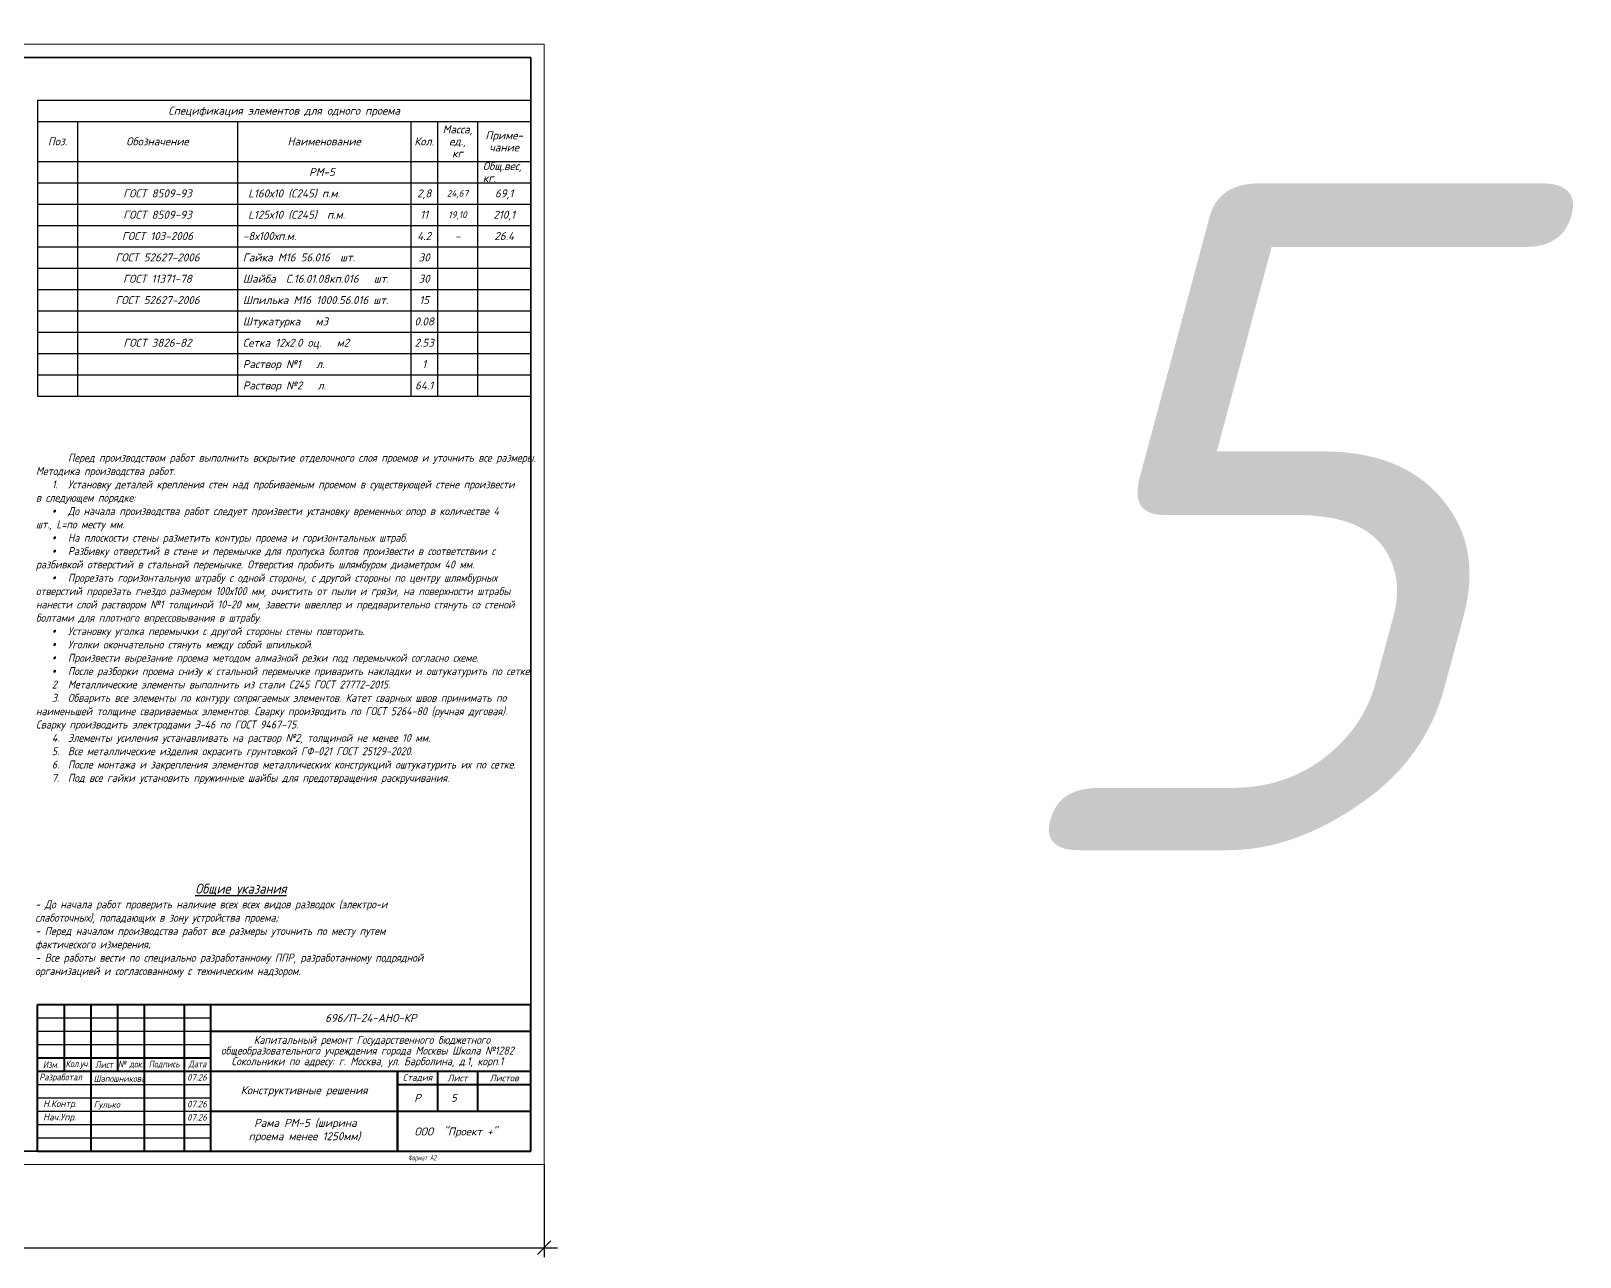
# Model space of a CAD drawing. Header units: millimetres. Extents: x 749182 to 2267578, y 70462 to 311449.
# Drawn here: x 2160418 to 2172035, y 159675 to 168867 of the extents above; entities that cross this region are included whole.
import ezdxf
from ezdxf.enums import TextEntityAlignment as Align

# ---------------------------------------------------------------- set-up
doc = ezdxf.new("R2010")
doc.units = ezdxf.units.MM
doc.layers.get('Defpoints').update_dxf_attribs({"color": 255})
doc.layers.add('Shtamp', color=7, linetype='Continuous', lineweight=35)
doc.layers.add('штамп', color=7, linetype='Continuous', lineweight=25)
doc.layers.add('VPORTS', color=7, linetype='Continuous')
doc.layers.add('Текст', color=7, linetype='Continuous')
doc.styles.add('GOST', font='', dxfattribs={"width": 0.8, "oblique": 10})
doc.styles.add('GOST 2.304_new', font='isocpeur.ttf', dxfattribs={"width": 0.9, "oblique": 15})
doc.styles.add('БДА100', font='romand.shx', dxfattribs={"width": 0.7})
doc.styles.add('М2', font='isocpeui.ttf')
doc.styles.add('Юля', font='isocpeui.ttf', dxfattribs={"height": 2.8})
doc.styles.get('GOST').set_extended_font_data('GOST type A')
doc.dimstyles.new('БДА1', dxfattribs={"dimtxt": 2, "dimasz": 1, "dimexe": 0.7, "dimexo": 0, "dimgap": 0.8, "dimtad": 1, "dimdec": 0, "dimrnd": 1, "dimzin": 0, "dimdsep": 46, "dimtxsty": 'БДА100', "dimblk": 'OBLIQUE', "dimcen": 2, "dimdle": 1, "dimadec": 0, "dimazin": 0, "dimtfac": 1, "dimtdec": 0, "dimtmove": 1, "dimatfit": 3, "dimldrblk": 'NONE', "dimfxl": 0, "dimtolj": 1, "dimtzin": 0, "dimlwd": -1, "dimlwe": -1, "dimarcsym": 0})

# ---------------------------------------------------------------- blocks, each defined once
blk = doc.blocks.new('_Oblique')
at = {"color": 0, "linetype": 'ByBlock', "lineweight": -2}
blk.add_line((-0.5, -0.5), (0.5, 0.5), dxfattribs=at)
blk = doc.blocks.new('*D714')
at = {"layer": 'Defpoints', "color": 0, "transparency": 16777216}
for p, q in [((0, 0), (0, -34.62)), ((594, 0), (594, -34.62)), ((-5, -31.12), (599, -31.12))]:
    blk.add_line(p, q, dxfattribs=at)
for p in [(0, 0), (594, 0), (594, -31.12)]:
    blk.add_point(p, dxfattribs=at)
at = {"layer": 'Defpoints', "color": 0, "transparency": 16777216, "xscale": 5, "yscale": 5, "zscale": 5, "rotation": 180}
blk.add_blockref('_Oblique', (0, -31.12), dxfattribs=at)
at = {"layer": 'Defpoints', "color": 0, "transparency": 16777216, "xscale": 5, "yscale": 5, "zscale": 5}
blk.add_blockref('_Oblique', (594, -31.12), dxfattribs=at)
at = {"layer": 'Defpoints', "color": 0, "lineweight": 0, "transparency": 16777216, "insert": (105, -22.12), "char_height": 10, "attachment_point": 5, "style": 'БДА100'}
blk.add_mtext('\\A1;594', dxfattribs=at)
blk = doc.blocks.new('_None')
blk = doc.blocks.new('*D715')
at = {"layer": 'Defpoints', "color": 0, "transparency": 16777216}
for p, q in [((-15.52, -5), (-15.52, 425)), ((0, 420), (-19.02, 420)), ((0, 0), (-19.02, 0))]:
    blk.add_line(p, q, dxfattribs=at)
for p in [(-15.52, 420), (0, 420), (0, 0)]:
    blk.add_point(p, dxfattribs=at)
at = {"layer": 'Defpoints', "color": 0, "transparency": 16777216, "xscale": 5, "yscale": 5, "zscale": 5}
for p, rotation in [((-15.52, 420), 90), ((-15.52, 0), 270)]:
    blk.add_blockref('_Oblique', p, dxfattribs=dict(at, rotation=rotation))
at = {"layer": 'Defpoints', "color": 0, "lineweight": 0, "transparency": 16777216, "insert": (-24.52, 148.5), "char_height": 10, "attachment_point": 5, "rotation": 90, "style": 'БДА100'}
blk.add_mtext('\\A1;420', dxfattribs=at)
blk = doc.blocks.new('A$C88dd6df2')
at = {"layer": 'Shtamp', "linetype": 'Continuous', "lineweight": 40}
for p, q in [((-185, 55), (0, 55)), ((-185, 0), (-185, 55)), ((-175, 55), (-175, 30)), ((-165, 55), (-165, 0)), ((-155, 55), (-155, 30)), ((-145, 55), (-145, 0)), ((-130, 55), (-130, 0)), ((-120, 0), (-120, 54.99)), ((0, 0), (0, 55)), ((-120, 45), (0, 45)), ((-185, 35), (-120, 35)), ((-185, 30), (0, 30)), ((-50, 0), (-50, 30)), ((-50, 30), (-50, 0)), ((-35, 30), (-35, 15)), ((-20, 30), (-20, 15)), ((-50, 25), (0, 25)), ((-120, 15), (0, 15)), ((-185, 0), (0, 0))]:
    blk.add_line(p, q, dxfattribs=at)
at = {"layer": 'Shtamp', "linetype": 'Continuous', "lineweight": 25}
for p, q in [((-185, 50), (-120, 50)), ((-185, 45), (-120, 45)), ((-185, 40), (-120, 40)), ((-185, 25), (-120, 25)), ((-185, 20), (-120, 20)), ((-185, 15), (-120, 15)), ((-185, 10), (-120, 10)), ((-185, 5), (-120, 5))]:
    blk.add_line(p, q, dxfattribs=at)
at = {"layer": 'штамп', "lineweight": 30}
blk.add_lwpolyline([(-185, 0), (0, 0), (0, 55), (-185, 55)], close=True, dxfattribs=at)
at = {"layer": 'Shtamp', "ltscale": 33.333333, "char_height": 3, "attachment_point": 5, "style": 'М2'}
for s, insert, width, line_spacing_factor in [('{\\W1;696/П-24-АНО-КР}', (-60, 50), 120, 0.76), ('{\\fISOCPEUR|b0|i0|c204|p34;\\Q15;\\W0.9;  Капитальный ремонт Государственного бюджетного общеобразовательного учреждения города Москвы Школа №1282 Сокольники по адресу: г. Москва, ул. Барболина, д.1, корп.1}', (-61.29, 37.36), 120, 0.8), ('{\\W1;Конструктивные решения}', (-85, 22.5), 109.3351, 0.76), ('{\\W1;Р}', (-42.5, 20), 109.3351, 0.76), ('{\\W1;ООО  "Проект +"}', (-28.13, 7.03), 109.3351, 0.76)]:
    blk.add_mtext(s, dxfattribs=dict(at, insert=insert, width=width, line_spacing_factor=line_spacing_factor))
at = {"layer": 'Shtamp', "color": 18, "ltscale": 100, "true_color": 0x000000, "style": 'М2'}
for s, insert, char_height, width, attachment_point in [('\\pi0.5,t0;{\\W0.9;\\C256; Разработал}', (-186.29, 27.5), 2.5, 20, 4), ('{\\W0.8;\\C256;Изм.}', (-180, 32.5), 2.5, 10, 5), ('{\\W0.8;\\C256;Кол\\T0.9;.\\T1;уч.}', (-170, 32.5), 2.5, 10, 5), ('{\\W0.8;\\C256;Лист}', (-160, 32.5), 2.5, 10, 5), ('{\\W0.8;\\C256;№\\T0.75; \\T1;док.}', (-150, 32.5), 2.5, 10, 5), ('{\\W0.8;\\C256;Подпись}', (-137.5, 32.5), 2.5, 15, 5), ('{\\W0.8;\\C256;Дата}', (-125, 32.5), 2.5, 10, 5), ('{\\W0.85;\\C256;Шапошникова}', (-163.93, 27.24), 2.4, 25.0954, 4), ('{\\W1;\\C256;07.26}', (-128.9, 27.73), 2.4, 20, 4), ('{\\W1;\\C256;Стадия}', (-42.5, 27.5), 2.5, 15, 5), ('{\\W1;\\C256;Лист}', (-27.5, 27.5), 2.5, 15, 5), ('{\\W1;\\C256;Листов}', (-10, 27.5), 2.5, 20, 5), ('\\pi0.5,t0;{\\W1;\\C256; Н.Контр.}', (-185, 17.5), 2.5, 20, 4), ('{\\W1;\\C256;Гулько}', (-163.93, 17.24), 2.4, 25.0954, 4), ('{\\W1;\\C256;07.26}', (-128.9, 17.73), 2.4, 20, 4), ('\\pi0.5,t0;{\\W1;\\C256; Нач.Упр.}', (-185, 12.5), 2.5, 20, 4), ('{\\W1;\\C256;07.26}', (-128.9, 12.73), 2.4, 20, 4)]:
    blk.add_mtext(s, dxfattribs=dict(at, insert=insert, char_height=char_height, width=width, attachment_point=attachment_point))
blk = doc.blocks.new('*U713')
at = {"color": 44, "lineweight": 20, "ltscale": 10}
for p, q in [((594, 420), (0, 420)), ((0, 420), (0, 0)), ((594, 0), (594, 420)), ((0, 0), (594, 0))]:
    blk.add_line(p, q, dxfattribs=at)
at = {"color": 137, "lineweight": 35, "ltscale": 10}
for p, q in [((589, 415), (20, 415)), ((20, 415), (20, 5)), ((589, 5), (589, 415)), ((0, 159.8), (20, 159.8)), ((5, 89.8), (5, 159.8)), ((5, 144.8), (20, 144.8)), ((5, 129.8), (20, 129.8)), ((5, 109.8), (20, 109.8)), ((0, 89.8), (20, 89.8)), ((8.04, 89.8), (8.04, 5)), ((13.02, 89.8), (13.02, 5)), ((8.04, 64.8), (20, 64.8)), ((8.04, 30), (20, 30)), ((8.04, 5), (589, 5))]:
    blk.add_line(p, q, dxfattribs=at)
at = {"color": 44, "lineweight": 13}
for p, q in [((10, 89.8), (10, 159.8)), ((15, 89.8), (15, 159.8))]:
    blk.add_line(p, q, dxfattribs=at)
at = {"color": 0, "lineweight": 13, "char_height": 2.0408, "attachment_point": 5, "rotation": 90, "style": 'GOST'}
for s, insert, width in [('СОГЛАСОВАНО', (2.49, 117.3), 55), ('ВЗАМ. ИНВ. N', (10.53, 77.3), 25), ('ПОДПИСЬ И ДАТА', (10.53, 47.4), 34.7978), ('ИНВ. N ПОДЛ.', (10.53, 17.6), 24.8009)]:
    blk.add_mtext(s, dxfattribs=dict(at, insert=insert, width=width))
at = {"color": 44, "lineweight": 13, "style": 'GOST', "oblique": 10, "width": 0.8}
for tag in ['ФОРМАТВЕРТ', 'ФОРМАТГОРИЗ']:
    blk.add_attdef(tag, (542.98, 1.6), '', height=2, dxfattribs=at)
at = {"layer": 'Defpoints', "color": 251, "lineweight": 0}
dim = blk.add_linear_dim(base=(-15.52, 420), p1=(0, 0), p2=(0, 420), angle=90, dimstyle='БДА1', override={"dimscale": 5}, dxfattribs=at)
dim.commit()
dim.dimension.update_dxf_attribs({"geometry": '*D715', "text_midpoint": (-15.52, 148.5), "dimtype": 128})
dim = blk.add_linear_dim(base=(594, -31.12), p1=(0, 0), p2=(594, 0), dimstyle='БДА1', override={"dimscale": 5}, dxfattribs=at)
dim.commit()
dim.dimension.update_dxf_attribs({"geometry": '*D714', "text_midpoint": (105, -31.12), "dimtype": 128})

msp = doc.modelspace()

# ---------------------------------------------------------------- linework, layer by layer
at = {"layer": 'Текст', "linetype": 'Continuous', "ltscale": 20}
for p, q in [((2160467.0947, 168349.4769), (2160467.0947, 166129.4769)), ((2160467.0947, 168349.4769), (2164167.0947, 168349.4769)), ((2164167.0947, 168349.4769), (2164167.0947, 166129.4769)), ((2160467.0947, 168189.4769), (2164167.0947, 168189.4769)), ((2160767.0947, 168189.4769), (2160767.0947, 166129.4769)), ((2161967.0947, 168189.4769), (2161967.0947, 166129.4769)), ((2163267.0947, 168189.4769), (2163267.0947, 166129.4769)), ((2163467.0947, 168189.4769), (2163467.0947, 166129.4769)), ((2163767.0947, 168189.4769), (2163767.0947, 166129.4769)), ((2160467.0947, 167889.4769), (2164167.0947, 167889.4769)), ((2160467.0947, 167729.4769), (2164167.0947, 167729.4769)), ((2160467.0947, 167569.4769), (2164167.0947, 167569.4769)), ((2160467.0947, 167409.4769), (2164167.0947, 167409.4769)), ((2160467.0947, 167249.4769), (2164167.0947, 167249.4769)), ((2160467.0947, 167089.4769), (2164167.0947, 167089.4769)), ((2160467.0947, 166929.4769), (2164167.0947, 166929.4769)), ((2160467.0947, 166769.4769), (2164167.0947, 166769.4769)), ((2160467.0947, 166609.4769), (2164167.0947, 166609.4769)), ((2160467.0947, 166449.4769), (2164167.0947, 166449.4769)), ((2160467.0947, 166289.4769), (2164167.0947, 166289.4769)), ((2160467.0947, 166129.4769), (2164167.0947, 166129.4769))]:
    msp.add_line(p, q, dxfattribs=at)

# ---------------------------------------------------------------- block references
at = {"xscale": 20, "yscale": 20, "zscale": 20}
msp.add_blockref('*U713', (2152387.0947, 160367.1266), dxfattribs=at).add_auto_attribs({'ФОРМАТГОРИЗ': 'Формат А2'})
at = {"layer": 'VPORTS', "ltscale": 100, "xscale": 20, "yscale": 20, "zscale": 20}
msp.add_blockref('A$C88dd6df2', (2164167.0947, 160467.1266), dxfattribs=at)

# ---------------------------------------------------------------- texts
at = {"color": 0, "lineweight": -3, "ltscale": 0.071429, "char_height": 60, "attachment_point": 1, "style": 'М2'}
for s, insert, width in [('\\pi76.07979;5', (2163492.048, 160897.3558), 194.341398), ('\\pi138.02962;Рама РМ-5 (ширина \\P\\pi96.89326;проема менее 1250мм)', (2161953.6812, 160710.3662), 1057.195604)]:
    msp.add_mtext(s, dxfattribs=dict(at, insert=insert, width=width))
at = {"layer": 'Текст', "linetype": 'Continuous', "ltscale": 20, "style": 'М2'}
for s, p in [('Спецификация элементов для одного проема', (2162317.0947, 168269.4769)), ('Масса,', (2163617.0947, 168129.4769)), ('Приме-', (2163967.0947, 168084.4769)), ('Поз.', (2160617.0947, 168039.4769)), ('Обозначение', (2161367.0947, 168039.4769)), ('Наименование', (2162617.0947, 168039.4769)), ('Кол.', (2163367.0947, 168039.4769)), ('ед.,', (2163617.0947, 168039.4769)), ('чание', (2163967.0947, 167994.4769)), ('кг', (2163617.0947, 167949.4769)), ('РМ-5 ', (2162619.5947, 167809.4769)), ('ГОСТ 8509-93', (2161367.0947, 167649.4769)), ('2,8', (2163367.0947, 167649.4769)), ('69,1', (2163967.0947, 167649.4769)), ('ГОСТ 8509-93', (2161367.0947, 167489.4769)), ('11', (2163367.0947, 167489.4769)), ('210,1', (2163967.0947, 167489.4769)), ('ГОСТ 103-2006', (2161367.0947, 167329.4769)), ('4.2', (2163367.0947, 167329.4769)), ('-', (2163617.0947, 167329.4769)), ('-', (2163619.5947, 167329.4769)), ('26.4', (2163967.0947, 167329.4769)), ('ГОСТ 52627-2006', (2161367.0947, 167169.4769)), ('30', (2163367.0947, 167169.4769)), ('ГОСТ 11371-78', (2161367.0947, 167009.4769)), ('30', (2163367.0947, 167009.4769)), ('ГОСТ 52627-2006', (2161367.0947, 166849.4769)), ('15', (2163367.0947, 166849.4769)), ('0.08', (2163367.0947, 166689.4769)), ('ГОСТ 3826-82', (2161367.0947, 166529.4769)), ('2.53', (2163367.0947, 166529.4769)), ('1', (2163367.0947, 166369.4769)), ('64.1', (2163367.0947, 166209.4769))]:
    msp.add_text(s, height=60, dxfattribs=at).set_placement(p, align=Align.MIDDLE_CENTER)
for s, p in [('Общ.вес, ', (2163807.0947, 167854.4769)), ('кг.', (2163807.0947, 167764.4769)), ('L160х10 (С245) п.м.', (2162046.6583, 167649.4769)), ('L125х10 (С245)  п.м.', (2162046.6583, 167489.4769)), ('-8х100хп.м.', (2162007.0947, 167329.4769)), ('Гайка М16 56.016  шт.', (2162007.0947, 167169.4769)), ('Шайба  С.16.01.08кп.016   шт.', (2162007.0947, 167009.4769)), ('Шпилька М16 1000.56.016 шт.', (2162007.0947, 166849.4769)), ('Штукатурка   м3', (2162007.0947, 166689.4769)), ('Сетка 12х2.0 оц.   м2', (2162007.0947, 166529.4769)), ('Раствор №1   л.', (2162007.0947, 166369.4769)), ('Раствор №2   л.', (2162007.0947, 166209.4769))]:
    msp.add_text(s, height=60, dxfattribs=at).set_placement(p, align=Align.MIDDLE_LEFT)
at = {"layer": 'Текст', "linetype": 'Continuous', "ltscale": 100, "style": 'М2'}
for s, p in [('24,67', (2163617.0009, 167649.5269)), ('19,10', (2163617.0009, 167489.6269))]:
    msp.add_text(s, height=49.96875, dxfattribs=at).set_placement(p, align=Align.MIDDLE_CENTER)
at = {"layer": 'Текст', "insert": (2169339.8717, 165224.9698), "char_height": 5000, "width": 9237.173132, "attachment_point": 5, "style": 'Юля'}
msp.add_mtext('5', dxfattribs=at)
at = {"layer": 'Текст', "ltscale": 20, "char_height": 60, "attachment_point": 1, "style": 'GOST 2.304_new'}
for s, width, gutter_width, heights, insert in [('       Перед производством работ выполнить вскрытие отделочного слоя проемов и уточнить все размеры. \\PМетодика производства работ.\\P\\pi120;1.^IУстановку деталей крепления стен над пробиваемым проемом в существующей стене произвести в следующем порядке: \\P{\\fSymbol|b0|i1|c2|p18;·^I}До начала производства работ следует произвести установку временных опор в количестве 4 шт., L=по месту мм. \\P{\\fSymbol|b0|i1|c2|p18;·^I}На плоскости стены разметить контуры проема и горизонтальных штраб. \\P{\\fSymbol|b0|i1|c2|p18;·^I}Разбивку отверстий в стене и перемычке для пропуска болтов произвести в соответствии с разбивкой отверстий в стальной перемычке. Отверстия пробить шлямбуром диаметром 40 мм. \\P{\\fSymbol|b0|i1|c2|p18;·^I}Прорезать горизонтальную штрабу с одной стороны, с другой стороны по центру шлямбурных отверстий прорезать гнездо размером 100х100 мм, очистить от пыли и грязи, на поверхности штрабы нанести слой раствором №1 толщиной 10-20 мм, завести швеллер и предварительно стянуть со стеной болтами для плотного впрессовывания в штрабу. \\P{\\fSymbol|b0|i1|c2|p18;·^I}Установку уголка перемычки с другой стороны стены повторить. \\P{\\fSymbol|b0|i1|c2|p18;·^I}Уголки окончательно стянуть между собой шпилькой. \\P{\\fSymbol|b0|i1|c2|p18;·^I}Произвести вырезание проема методом алмазной резки под перемычкой согласно схеме. \\P{\\fSymbol|b0|i1|c2|p18;·^I}После разборки проема снизу к стальной перемычке приварить накладки и оштукатурить по сетке. \\P2.^IМеталлические элементы выполнить из стали С245 ГОСТ 27772-2015. \\P3.^IОбварить все элементы по контуру сопрягаемых элементов. Катет сварных швов принимать по наименьшей толщине свариваемых элементов. Сварку производить по ГОСТ 5264-80 (ручная дуговая). Сварку производить электродами Э-46 по ГОСТ 9467-75.\\P4.^IЭлементы усиления устанавливать на раствор №2, толщиной не менее 10 мм. \\P5.^IВсе металлические изделия окрасить грунтовкой ГФ-021 ГОСТ 25129-2020. \\P6.^IПосле монтажа и закрепления элементов металлических конструкций оштукатурить их по сетке.\\P7.^IПод все гайки установить пружинные шайбы для предотвращения раскручивания. ', 3584.340827, 1500, [4759.4016], (2160455.1731, 165697.5467)), ('^I^I^I^I^I{\\H1.25x;\\LОбщие указания\\P}- До начала работ проверить наличие всех всех видов разводок (электро-и слаботочных), попадающих в зону устройства проема;\\P- Перед началом производства работ все размеры уточнить по месту путем фактического измерения;\\P- Все работы вести по специально разработанному ППР, разработанному подрядной организацией и согласованному с техническим надзором.', 2903.174826, 125, [0], (2160449.867, 162474.011))]:
    msp.add_mtext_dynamic_manual_height_columns(s, width=width, gutter_width=gutter_width, heights=heights, dxfattribs=dict(at, insert=insert))

doc.saveas('drawing.dxf')
